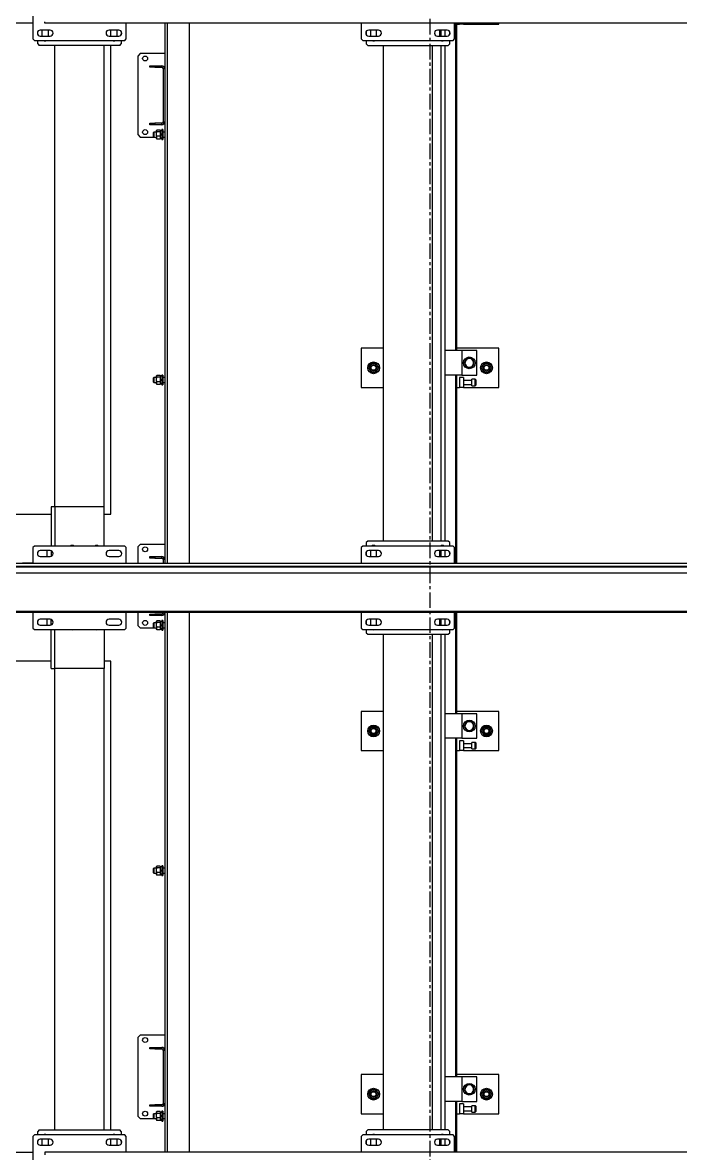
# Model space of a CAD drawing. Header units: millimetres. Extents: x 6622 to 532820, y 3370 to 359312.
# Drawn here: x 458470 to 459810, y 273737 to 276041 of the extents above; entities that cross this region are included whole.
import ezdxf

# ---------------------------------------------------------------- set-up
doc = ezdxf.new("R2010")
doc.units = ezdxf.units.MM
doc.linetypes.add('CENTER', pattern=[50.8, 31.75, -6.35, 6.35, -6.35])

# ---------------------------------------------------------------- blocks, each defined once
blk = doc.blocks.new('A$C6F3A12F4')
at = {"color": 2, "linetype": 'Continuous', "lineweight": 25}
for p, q in [((39685.7, 3475), (39685.7, 225)), ((39691.1, 225), (39691.1, 3475)), ((39693.7, 3475), (39693.7, 225)), ((39705.7, 3475), (39705.7, 225)), ((39783.1, 225), (39783.1, 3475)), ((39785.7, 3475), (39785.7, 225)), ((38585.2, 2635), (38585.2, 1065)), ((40885.2, 2635), (40885.2, 1065)), ((38587.2, 1990), (38585.2, 1990)), ((38587.2, 1918), (38587.2, 1990)), ((39247.2, 1990), (39247.2, 1904)), ((39327.2, 1990), (39247.2, 1990)), ((39327.2, 1918), (39327.2, 1990)), ((39987.2, 1990), (39987.2, 1904)), ((40067.2, 1990), (39987.2, 1990)), ((40067.2, 1918), (40067.2, 1990)), ((40807.2, 1990), (40727.2, 1990)), ((40727.2, 1990), (40727.2, 1904)), ((40807.2, 1918), (40807.2, 1990)), ((39296.7, 1965), (39296.2, 1965)), ((39296.6, 1963.2), (39296.2, 1963.2)), ((39296.3, 1962.2), (39296.6, 1963.2)), ((40036.8, 1965), (40036.2, 1965)), ((40036.6, 1963.2), (40036.2, 1963.2)), ((40036.3, 1962.2), (40036.6, 1963.2)), ((40776.7, 1965), (40776.2, 1965)), ((40776.6, 1963.2), (40776.2, 1963.2)), ((40776.3, 1962.2), (40776.6, 1963.2)), ((39302.2, 1945), (39252.2, 1945)), ((39252.2, 1945), (39252.2, 1915)), ((39272.2, 1937.3), (39268, 1934.4)), ((39276.4, 1940.2), (39272.2, 1937.3)), ((39281, 1938), (39276.4, 1940.2)), ((39285.6, 1935.8), (39281, 1938)), ((39302.2, 1915), (39302.2, 1945)), ((39310.7, 1942), (39310.7, 1935)), ((39323.7, 1942), (39310.7, 1942)), ((39311.7, 1943), (39322.7, 1943)), ((39323.7, 1935), (39323.7, 1942)), ((40042.2, 1945), (39992.2, 1945)), ((39992.2, 1945), (39992.2, 1915)), ((40012.2, 1937.3), (40008, 1934.4)), ((40016.4, 1940.2), (40012.2, 1937.3)), ((40021, 1938), (40016.4, 1940.2)), ((40025.7, 1935.8), (40021, 1938)), ((40042.2, 1915), (40042.2, 1945)), ((40050.7, 1942), (40050.7, 1935)), ((40063.7, 1942), (40050.7, 1942)), ((40051.7, 1943), (40062.7, 1943)), ((40063.7, 1935), (40063.7, 1942)), ((40782.2, 1945), (40732.2, 1945)), ((40732.2, 1945), (40732.2, 1915)), ((40752.2, 1937.3), (40748, 1934.4)), ((40756.4, 1940.2), (40752.2, 1937.3)), ((40761, 1938), (40756.4, 1940.2)), ((40765.6, 1935.8), (40761, 1938)), ((40782.2, 1915), (40782.2, 1945)), ((40790.7, 1942), (40790.7, 1935)), ((40803.7, 1942), (40790.7, 1942)), ((40791.7, 1943), (40802.7, 1943)), ((40803.7, 1935), (40803.7, 1942)), ((38585.2, 1918), (38587.2, 1918)), ((38587.2, 1918), (38587.2, 1910)), ((39252.2, 1915), (39252.2, 1880.2)), ((39252.2, 1915), (39302.2, 1915)), ((39268.7, 1924.2), (39273.4, 1922)), ((39273.4, 1922), (39278, 1919.8)), ((39278, 1919.8), (39282.2, 1922.7)), ((39282.2, 1922.7), (39286.4, 1925.6)), ((39286.8, 1930), (39286.1, 1930)), ((39286.6, 1928.2), (39286.2, 1928.2)), ((39286.4, 1927.4), (39286.6, 1928.2)), ((39302.2, 1915), (39302.2, 1880.2)), ((39307.2, 1918), (39307.2, 1910)), ((39307.2, 1918), (39327.2, 1918)), ((39323.7, 1935), (39310.7, 1935)), ((39313.2, 1935), (39313.2, 1918)), ((39321.2, 1918), (39321.2, 1935)), ((39327.2, 1918), (39327.2, 1910)), ((39992.2, 1915), (39992.2, 1880.2)), ((39992.2, 1915), (40042.2, 1915)), ((40008.8, 1924.2), (40013.4, 1922)), ((40013.4, 1922), (40018, 1919.8)), ((40018, 1919.8), (40022.2, 1922.7)), ((40022.2, 1922.7), (40026.4, 1925.6)), ((40026.7, 1930), (40026.1, 1930)), ((40026.6, 1928.2), (40026.2, 1928.2)), ((40026.4, 1927.4), (40026.6, 1928.2)), ((40042.2, 1915), (40042.2, 1880.2)), ((40047.2, 1918), (40067.2, 1918)), ((40047.2, 1918), (40047.2, 1910)), ((40063.7, 1935), (40050.7, 1935)), ((40053.2, 1935), (40053.2, 1918)), ((40061.2, 1918), (40061.2, 1935)), ((40067.2, 1918), (40067.2, 1910)), ((40732.2, 1915), (40782.2, 1915)), ((40732.2, 1915), (40732.2, 1880.2)), ((40748.7, 1924.2), (40753.4, 1922)), ((40753.4, 1922), (40758, 1919.8)), ((40758, 1919.8), (40762.2, 1922.7)), ((40762.2, 1922.7), (40766.4, 1925.6)), ((40766.8, 1930), (40766.1, 1930)), ((40766.6, 1928.2), (40766.2, 1928.2)), ((40766.4, 1927.4), (40766.6, 1928.2)), ((40782.2, 1915), (40782.2, 1880.2)), ((40787.2, 1918), (40787.2, 1910)), ((40787.2, 1918), (40807.2, 1918)), ((40803.7, 1935), (40790.7, 1935)), ((40793.2, 1935), (40793.2, 1918)), ((40801.2, 1918), (40801.2, 1935)), ((40807.2, 1918), (40807.2, 1910)), ((38585.2, 1910), (38587.2, 1910)), ((38585.2, 1904), (39252.2, 1904)), ((39252.2, 1902.7), (38585.2, 1902.7)), ((38617.2, 1900), (38585.2, 1900)), ((38587.2, 1904), (38587.2, 1910)), ((38608.5, 1890), (38601.9, 1890)), ((38620.2, 1897), (38617.2, 1900)), ((38620.2, 1713), (38620.2, 1897)), ((38627.2, 1890), (38620.2, 1890)), ((38630.2, 1887), (38627.2, 1890)), ((39302.2, 1904), (39685.7, 1904)), ((39685.7, 1902.7), (39302.2, 1902.7)), ((39307.2, 1910), (39327.2, 1910)), ((39327.2, 1904), (39327.2, 1910)), ((39643.2, 1890), (39640.2, 1887)), ((39650.7, 1890), (39643.2, 1890)), ((39653.7, 1900), (39650.7, 1897)), ((39650.7, 1897), (39650.7, 1713)), ((39685.7, 1900), (39653.7, 1900)), ((39669, 1890), (39662.4, 1890)), ((39785.7, 1904), (39992.2, 1904)), ((39992.2, 1902.7), (39785.7, 1902.7)), ((39817.7, 1900), (39785.7, 1900)), ((39809, 1890), (39802.4, 1890)), ((39820.7, 1897), (39817.7, 1900)), ((39820.7, 1713), (39820.7, 1897)), ((39827.2, 1890), (39820.7, 1890)), ((39830.2, 1887), (39827.2, 1890)), ((40042.2, 1904), (40732.2, 1904)), ((40732.2, 1902.7), (40042.2, 1902.7)), ((40047.2, 1910), (40067.2, 1910)), ((40067.2, 1904), (40067.2, 1910)), ((40782.2, 1904), (40885.2, 1904)), ((40885.2, 1902.7), (40782.2, 1902.7)), ((40787.2, 1910), (40807.2, 1910)), ((40807.2, 1904), (40807.2, 1910)), ((40843.2, 1890), (40840.2, 1887)), ((40850.2, 1890), (40843.2, 1890)), ((40853.2, 1900), (40850.2, 1897)), ((40850.2, 1897), (40850.2, 1713)), ((40885.2, 1900), (40853.2, 1900)), ((40868.5, 1890), (40861.9, 1890)), ((38599.2, 1885), (38599.2, 1865)), ((38611.2, 1881), (38599.2, 1881)), ((38599.2, 1880.2), (38611.2, 1880.2)), ((38611.2, 1872.8), (38599.2, 1872.8)), ((38599.2, 1869), (38611.2, 1869)), ((38611.2, 1865), (38611.2, 1885)), ((38620.8, 1872.8), (38620.2, 1872.8)), ((38630.2, 1723), (38630.2, 1887)), ((38630.2, 1880.2), (39640.2, 1880.2)), ((39640.2, 1872.8), (38630.2, 1872.8)), ((39640.2, 1887), (39640.2, 1723)), ((39650.7, 1872.8), (39649.6, 1872.8)), ((39659.7, 1885), (39659.7, 1865)), ((39671.7, 1881), (39659.7, 1881)), ((39659.7, 1880.2), (39671.7, 1880.2)), ((39671.7, 1872.8), (39659.7, 1872.8)), ((39659.7, 1869), (39671.7, 1869)), ((39671.7, 1865), (39671.7, 1885)), ((39799.7, 1885), (39799.7, 1865)), ((39811.7, 1881), (39799.7, 1881)), ((39799.7, 1880.2), (39811.7, 1880.2)), ((39811.7, 1872.8), (39799.7, 1872.8)), ((39799.7, 1869), (39811.7, 1869)), ((39811.7, 1865), (39811.7, 1885)), ((39820.8, 1872.8), (39820.7, 1872.8)), ((39830.2, 1723), (39830.2, 1887)), ((39830.2, 1880.2), (40840.2, 1880.2)), ((40840.2, 1872.8), (39830.2, 1872.8)), ((40840.2, 1887), (40840.2, 1723)), ((40850.2, 1872.8), (40849.6, 1872.8)), ((40859.2, 1885), (40859.2, 1865)), ((40871.2, 1881), (40859.2, 1881)), ((40859.2, 1880.2), (40871.2, 1880.2)), ((40871.2, 1872.8), (40859.2, 1872.8)), ((40859.2, 1869), (40871.2, 1869)), ((40871.2, 1865), (40871.2, 1885)), ((39640.2, 1855), (38630.2, 1855)), ((40840.2, 1855), (39830.2, 1855)), ((39640.2, 1755), (38630.2, 1755)), ((39247.2, 1755), (39247.2, 1710)), ((39327.2, 1710), (39327.2, 1755)), ((40840.2, 1755), (39830.2, 1755)), ((39987.2, 1755), (39987.2, 1710)), ((40067.2, 1710), (40067.2, 1755)), ((40727.2, 1755), (40727.2, 1710)), ((40807.2, 1710), (40807.2, 1755)), ((38599.2, 1745), (38599.2, 1725)), ((38611.2, 1741), (38599.2, 1741)), ((38599.2, 1729), (38611.2, 1729)), ((38611.2, 1725), (38611.2, 1745)), ((39296.7, 1735), (39296.2, 1735)), ((39296.6, 1733.2), (39296.2, 1733.2)), ((39296.3, 1732.2), (39296.6, 1733.2)), ((39659.7, 1745), (39659.7, 1725)), ((39671.7, 1741), (39659.7, 1741)), ((39659.7, 1729), (39671.7, 1729)), ((39671.7, 1725), (39671.7, 1745)), ((39799.7, 1745), (39799.7, 1725)), ((39811.7, 1741), (39799.7, 1741)), ((39799.7, 1729), (39811.7, 1729)), ((39811.7, 1725), (39811.7, 1745)), ((40036.8, 1735), (40036.2, 1735)), ((40036.6, 1733.2), (40036.2, 1733.2)), ((40036.3, 1732.2), (40036.6, 1733.2)), ((40776.7, 1735), (40776.2, 1735)), ((40776.6, 1733.2), (40776.2, 1733.2)), ((40776.3, 1732.2), (40776.6, 1733.2)), ((40859.2, 1745), (40859.2, 1725)), ((40871.2, 1741), (40859.2, 1741)), ((40859.2, 1729), (40871.2, 1729)), ((40871.2, 1725), (40871.2, 1745)), ((38585.2, 1710), (38617.2, 1710)), ((38601.9, 1720), (38608.5, 1720)), ((38617.2, 1710), (38620.2, 1713)), ((38620.2, 1720), (38627.2, 1720)), ((38627.2, 1720), (38630.2, 1723)), ((39247.2, 1710), (39327.2, 1710)), ((39640.2, 1723), (39643.2, 1720)), ((39643.2, 1720), (39650.7, 1720)), ((39650.7, 1713), (39653.7, 1710)), ((39653.7, 1710), (39685.7, 1710)), ((39662.4, 1720), (39669, 1720)), ((39785.7, 1710), (39817.7, 1710)), ((39802.4, 1720), (39809, 1720)), ((39817.7, 1710), (39820.7, 1713)), ((39820.7, 1720), (39827.2, 1720)), ((39827.2, 1720), (39830.2, 1723)), ((39987.2, 1710), (40067.2, 1710)), ((40727.2, 1710), (40807.2, 1710)), ((40840.2, 1723), (40843.2, 1720)), ((40843.2, 1720), (40850.2, 1720)), ((40850.2, 1713), (40853.2, 1710)), ((40853.2, 1710), (40885.2, 1710)), ((40861.9, 1720), (40868.5, 1720)), ((38585.2, 1359.5), (39685.7, 1359.5)), ((39785.7, 1359.5), (40885.2, 1359.5)), ((38585.2, 1314.5), (39685.7, 1314.5)), ((39785.7, 1314.5), (40885.2, 1314.5)), ((38585.2, 1309.5), (38678, 1309.5)), ((38647, 1309.5), (38647, 1259.5)), ((38675, 1303.5), (38672, 1303.5)), ((38672, 1289.5), (38672, 1303.5)), ((38675, 1289.5), (38675, 1303.5)), ((38678, 1309.5), (38678, 1306.5)), ((38678, 1309.5), (38786, 1309.5)), ((38678, 1306.5), (38786, 1306.5)), ((38786, 1309.5), (39678, 1309.5)), ((38786, 1306.5), (38786, 1309.5)), ((38792, 1303.5), (38789, 1303.5)), ((38789, 1303.5), (38789, 1289.5)), ((38792, 1303.5), (38792, 1289.5)), ((38802, 1305.5), (38802, 1303.5)), ((38802, 1305.5), (38822, 1305.5)), ((38802, 1303.5), (38822, 1303.5)), ((38802.8, 1300), (38802.8, 1293.4)), ((38804.4, 1300.9), (38803.3, 1300.3)), ((38803.3, 1293.1), (38804.4, 1292.5)), ((38803.9, 1303.5), (38803.9, 1300.9)), ((38812, 1300.9), (38803.9, 1300.9)), ((38814.9, 1292.5), (38804.4, 1292.5)), ((38806.4, 1300), (38806.4, 1293.4)), ((38807, 1309.5), (38807, 1305.5)), ((38807, 1292.5), (38807, 1287)), ((38812, 1300.9), (38813.5, 1300.9)), ((38820, 1300.9), (38813.5, 1300.9)), ((38814.9, 1292.5), (38819.6, 1292.5)), ((38815.5, 1300), (38815.5, 1293.4)), ((38817, 1305.5), (38817, 1309.5)), ((38817, 1287), (38817, 1292.5)), ((38820.7, 1300.3), (38819.6, 1300.9)), ((38819.6, 1292.5), (38820.7, 1293.1)), ((38820, 1300.9), (38820, 1303.5)), ((38821.2, 1300), (38821.2, 1293.4)), ((38822, 1303.5), (38822, 1305.5)), ((39302, 1305.5), (39302, 1303.5)), ((39302, 1305.5), (39322, 1305.5)), ((39302, 1303.5), (39322, 1303.5)), ((39302.8, 1300), (39302.8, 1293.4)), ((39304.4, 1300.9), (39303.3, 1300.3)), ((39303.3, 1293.1), (39304.4, 1292.5)), ((39303.9, 1303.5), (39303.9, 1300.9)), ((39312, 1300.9), (39303.9, 1300.9)), ((39314.9, 1292.5), (39304.4, 1292.5)), ((39306.4, 1300), (39306.4, 1293.4)), ((39307, 1309.5), (39307, 1305.5)), ((39307, 1292.5), (39307, 1287)), ((39312, 1300.9), (39313.5, 1300.9)), ((39320, 1300.9), (39313.5, 1300.9)), ((39314.9, 1292.5), (39319.6, 1292.5)), ((39315.5, 1300), (39315.5, 1293.4)), ((39317, 1305.5), (39317, 1309.5)), ((39317, 1287), (39317, 1292.5)), ((39320.7, 1300.3), (39319.6, 1300.9)), ((39319.6, 1292.5), (39320.7, 1293.1)), ((39320, 1300.9), (39320, 1303.5)), ((39321.2, 1300), (39321.2, 1293.4)), ((39322, 1303.5), (39322, 1305.5)), ((39647, 1309.5), (39647, 1259.5)), ((39675, 1303.5), (39672, 1303.5)), ((39672, 1289.5), (39672, 1303.5)), ((39675, 1289.5), (39675, 1303.5)), ((39678, 1309.5), (39678, 1306.5)), ((39678, 1309.5), (39685.7, 1309.5)), ((39678, 1306.5), (39685.7, 1306.5)), ((39785.7, 1309.5), (39786, 1309.5)), ((39785.7, 1306.5), (39786, 1306.5)), ((39786, 1309.5), (40678, 1309.5)), ((39786, 1306.5), (39786, 1309.5)), ((39792, 1303.5), (39789, 1303.5)), ((39789, 1303.5), (39789, 1289.5)), ((39792, 1303.5), (39792, 1289.5)), ((39802, 1305.5), (39802, 1303.5)), ((39802, 1305.5), (39822, 1305.5)), ((39802, 1303.5), (39822, 1303.5)), ((39802.8, 1300), (39802.8, 1293.4)), ((39804.4, 1300.9), (39803.3, 1300.3)), ((39803.3, 1293.1), (39804.4, 1292.5)), ((39803.9, 1303.5), (39803.9, 1300.9)), ((39812, 1300.9), (39803.9, 1300.9)), ((39814.9, 1292.5), (39804.4, 1292.5)), ((39806.4, 1300), (39806.4, 1293.4)), ((39807, 1309.5), (39807, 1305.5)), ((39807, 1292.5), (39807, 1287)), ((39812, 1300.9), (39813.5, 1300.9)), ((39820, 1300.9), (39813.5, 1300.9)), ((39814.9, 1292.5), (39819.6, 1292.5)), ((39815.5, 1300), (39815.5, 1293.4)), ((39817, 1305.5), (39817, 1309.5)), ((39817, 1287), (39817, 1292.5)), ((39820.7, 1300.3), (39819.6, 1300.9)), ((39819.6, 1292.5), (39820.7, 1293.1)), ((39820, 1300.9), (39820, 1303.5)), ((39821.2, 1300), (39821.2, 1293.4)), ((39822, 1303.5), (39822, 1305.5)), ((40302, 1305.5), (40302, 1303.5)), ((40302, 1305.5), (40322, 1305.5)), ((40302, 1303.5), (40322, 1303.5)), ((40302.8, 1300), (40302.8, 1293.4)), ((40304.4, 1300.9), (40303.3, 1300.3)), ((40303.3, 1293.1), (40304.4, 1292.5)), ((40303.9, 1303.5), (40303.9, 1300.9)), ((40312, 1300.9), (40303.9, 1300.9)), ((40314.9, 1292.5), (40304.4, 1292.5)), ((40306.4, 1300), (40306.4, 1293.4)), ((40307, 1309.5), (40307, 1305.5)), ((40307, 1292.5), (40307, 1287)), ((40312, 1300.9), (40313.5, 1300.9)), ((40320, 1300.9), (40313.5, 1300.9)), ((40314.9, 1292.5), (40319.6, 1292.5)), ((40315.5, 1300), (40315.5, 1293.4)), ((40317, 1305.5), (40317, 1309.5)), ((40317, 1287), (40317, 1292.5)), ((40320.7, 1300.3), (40319.6, 1300.9)), ((40319.6, 1292.5), (40320.7, 1293.1)), ((40320, 1300.9), (40320, 1303.5)), ((40321.2, 1300), (40321.2, 1293.4)), ((40322, 1303.5), (40322, 1305.5)), ((40647, 1309.5), (40647, 1259.5)), ((40675, 1303.5), (40672, 1303.5)), ((40672, 1289.5), (40672, 1303.5)), ((40675, 1289.5), (40675, 1303.5)), ((40678, 1309.5), (40678, 1306.5)), ((40678, 1309.5), (40786, 1309.5)), ((40678, 1306.5), (40786, 1306.5)), ((40786, 1309.5), (40885.2, 1309.5)), ((40786, 1306.5), (40786, 1309.5)), ((40792, 1303.5), (40789, 1303.5)), ((40789, 1303.5), (40789, 1289.5)), ((40792, 1303.5), (40792, 1289.5)), ((40802, 1305.5), (40802, 1303.5)), ((40802, 1305.5), (40822, 1305.5)), ((40802, 1303.5), (40822, 1303.5)), ((40802.8, 1300), (40802.8, 1293.4)), ((40804.4, 1300.9), (40803.3, 1300.3)), ((40803.3, 1293.1), (40804.4, 1292.5)), ((40803.9, 1303.5), (40803.9, 1300.9)), ((40812, 1300.9), (40803.9, 1300.9)), ((40814.9, 1292.5), (40804.4, 1292.5)), ((40806.4, 1300), (40806.4, 1293.4)), ((40807, 1309.5), (40807, 1305.5)), ((40807, 1292.5), (40807, 1287)), ((40812, 1300.9), (40813.5, 1300.9)), ((40820, 1300.9), (40813.5, 1300.9)), ((40814.9, 1292.5), (40819.6, 1292.5)), ((40815.5, 1300), (40815.5, 1293.4)), ((40817, 1305.5), (40817, 1309.5)), ((40817, 1287), (40817, 1292.5)), ((40820.7, 1300.3), (40819.6, 1300.9)), ((40819.6, 1292.5), (40820.7, 1293.1)), ((40820, 1300.9), (40820, 1303.5)), ((40821.2, 1300), (40821.2, 1293.4)), ((40822, 1303.5), (40822, 1305.5)), ((38672, 1289.5), (38675, 1289.5)), ((38672, 1279.5), (38672, 1289.5)), ((38675, 1279.5), (38672, 1279.5)), ((38675, 1289.5), (38675, 1279.5)), ((38789, 1289.5), (38792, 1289.5)), ((38789, 1279.5), (38789, 1289.5)), ((38792, 1279.5), (38789, 1279.5)), ((38792, 1289.5), (38792, 1279.5)), ((38807, 1287), (38807.5, 1286.5)), ((38807, 1287), (38817, 1287)), ((38816.5, 1286.5), (38807.5, 1286.5)), ((38816.5, 1286.5), (38817, 1287)), ((38817, 1259.5), (38817, 1287)), ((39307, 1287), (39307.5, 1286.5)), ((39307, 1287), (39317, 1287)), ((39316.5, 1286.5), (39307.5, 1286.5)), ((39316.5, 1286.5), (39317, 1287)), ((39672, 1289.5), (39675, 1289.5)), ((39672, 1279.5), (39672, 1289.5)), ((39675, 1279.5), (39672, 1279.5)), ((39675, 1289.5), (39675, 1279.5)), ((39789, 1289.5), (39792, 1289.5)), ((39789, 1279.5), (39789, 1289.5)), ((39792, 1279.5), (39789, 1279.5)), ((39792, 1289.5), (39792, 1279.5)), ((39807, 1287), (39807.5, 1286.5)), ((39807, 1287), (39817, 1287)), ((39816.5, 1286.5), (39807.5, 1286.5)), ((39816.5, 1286.5), (39817, 1287)), ((39817, 1259.5), (39817, 1287)), ((40307, 1287), (40307.5, 1286.5)), ((40307, 1287), (40317, 1287)), ((40316.5, 1286.5), (40307.5, 1286.5)), ((40316.5, 1286.5), (40317, 1287)), ((40672, 1289.5), (40675, 1289.5)), ((40672, 1279.5), (40672, 1289.5)), ((40675, 1279.5), (40672, 1279.5)), ((40675, 1289.5), (40675, 1279.5)), ((40789, 1289.5), (40792, 1289.5)), ((40789, 1279.5), (40789, 1289.5)), ((40792, 1279.5), (40789, 1279.5)), ((40792, 1289.5), (40792, 1279.5)), ((40807, 1287), (40807.5, 1286.5)), ((40807, 1287), (40817, 1287)), ((40816.5, 1286.5), (40807.5, 1286.5)), ((40816.5, 1286.5), (40817, 1287)), ((40817, 1259.5), (40817, 1287)), ((38647, 1259.5), (38652, 1254.5)), ((38652, 1254.5), (38812, 1254.5)), ((38812, 1254.5), (38817, 1259.5)), ((39647, 1259.5), (39652, 1254.5)), ((39652, 1254.5), (39685.7, 1254.5)), ((39785.7, 1254.5), (39812, 1254.5)), ((39812, 1254.5), (39817, 1259.5)), ((40647, 1259.5), (40652, 1254.5)), ((40652, 1254.5), (40812, 1254.5)), ((40812, 1254.5), (40817, 1259.5)), ((38617.2, 1231), (38585.2, 1231)), ((38620.2, 1228), (38617.2, 1231)), ((38620.2, 1044), (38620.2, 1228)), ((39653.7, 1231), (39650.7, 1228)), ((39650.7, 1228), (39650.7, 1044)), ((39685.7, 1231), (39653.7, 1231)), ((39817.7, 1231), (39785.7, 1231)), ((39820.7, 1228), (39817.7, 1231)), ((39820.7, 1044), (39820.7, 1228)), ((40853.2, 1231), (40850.2, 1228)), ((40850.2, 1228), (40850.2, 1044)), ((40885.2, 1231), (40853.2, 1231)), ((38599.2, 1216), (38599.2, 1196)), ((38599.2, 1211.9), (38611.2, 1211.9)), ((38611.2, 1200), (38599.2, 1200)), ((38611.2, 1199.9), (38599.2, 1199.9)), ((38601.8, 1220.9), (38608.7, 1220.9)), ((38611.2, 1196), (38611.2, 1216)), ((38620.2, 1220.9), (38627.2, 1220.9)), ((38630.2, 1217.9), (38627.2, 1220.9)), ((38630.2, 1217.9), (38630.2, 1053.9)), ((39585.2, 1200), (38630.2, 1200)), ((39585.2, 1185.9), (39585.2, 1200)), ((39659.7, 1216), (39659.7, 1196)), ((39671.7, 1196), (39671.7, 1216)), ((39799.7, 1216), (39799.7, 1196)), ((39811.7, 1196), (39811.7, 1216)), ((39885.2, 1200), (39885.2, 1185.9)), ((40840.2, 1200), (39885.2, 1200)), ((40843.2, 1220.9), (40840.2, 1217.9)), ((40840.2, 1053.9), (40840.2, 1217.9)), ((40843.2, 1220.9), (40850.2, 1220.9)), ((40859.2, 1216), (40859.2, 1196)), ((40859.2, 1211.9), (40871.2, 1211.9)), ((40871.2, 1200), (40859.2, 1200)), ((40871.2, 1199.9), (40859.2, 1199.9)), ((40861.7, 1220.9), (40868.6, 1220.9)), ((40871.2, 1196), (40871.2, 1216)), ((39570.2, 1185.9), (38630.2, 1185.9)), ((39570.2, 1185.9), (39570.2, 1085.9)), ((39650.7, 1185.9), (39570.2, 1185.9)), ((39820.7, 1185.9), (39900.2, 1185.9)), ((39900.2, 1185.9), (39900.2, 1085.9)), ((40840.2, 1185.9), (39900.2, 1185.9)), ((39570.2, 1085.9), (38630.2, 1085.9)), ((39570.2, 1085.9), (39650.7, 1085.9)), ((39570.2, 1085.9), (39570.2, 1077.9)), ((39900.2, 1085.9), (39820.7, 1085.9)), ((39900.2, 1077.9), (39900.2, 1085.9)), ((40840.2, 1085.9), (39900.2, 1085.9)), ((38585.2, 1065), (38582.6, 1065)), ((38599.2, 1076), (38599.2, 1056)), ((38599.2, 1071.9), (38611.2, 1071.9)), ((38611.2, 1059.9), (38599.2, 1059.9)), ((38611.2, 1056), (38611.2, 1076)), ((39570.2, 1077.9), (39650.7, 1077.9)), ((39585.2, 0), (39585.2, 1077.9)), ((39649.7, 1069.9), (39649.7, 1077.9)), ((39650.7, 1069.9), (39649.7, 1069.9)), ((39659.7, 1076), (39659.7, 1056)), ((39671.7, 1069.9), (39659.7, 1069.9)), ((39660, 1077.9), (39671.4, 1077.9)), ((39671.7, 1056), (39671.7, 1076)), ((39799.7, 1076), (39799.7, 1056)), ((39811.7, 1069.9), (39799.7, 1069.9)), ((39811.4, 1077.9), (39800, 1077.9)), ((39811.7, 1056), (39811.7, 1076)), ((39900.2, 1077.9), (39820.7, 1077.9)), ((39885.2, 1077.9), (39885.2, 0)), ((40859.2, 1076), (40859.2, 1056)), ((40859.2, 1071.9), (40871.2, 1071.9)), ((40871.2, 1059.9), (40859.2, 1059.9)), ((40871.2, 1056), (40871.2, 1076)), ((40885.2, 1065), (40890.6, 1065)), ((38453.2, 1041), (38617.2, 1041)), ((38585.2, 1041), (38585.2, 0)), ((38608.4, 1050.9), (38602, 1050.9)), ((38617.2, 1041), (38620.2, 1044)), ((38627.2, 1050.9), (38620.2, 1050.9)), ((38627.2, 1050.9), (38630.2, 1053.9)), ((39650.7, 1044), (39653.7, 1041)), ((39653.7, 1041), (39685.7, 1041)), ((39685.2, 1041), (39685.2, 1020)), ((39785.7, 1041), (39817.7, 1041)), ((39817.7, 1041), (39820.7, 1044)), ((40840.2, 1053.9), (40843.2, 1050.9)), ((40850.2, 1050.9), (40843.2, 1050.9)), ((40850.2, 1044), (40853.2, 1041)), ((40853.2, 1041), (41017.2, 1041)), ((40868.4, 1050.9), (40862, 1050.9)), ((40885.2, 0), (40885.2, 1041))]:
    blk.add_line(p, q, dxfattribs=at)
at = {"color": 2, "linetype": 'Continuous', "lineweight": 25, "flags": 128}
for points in [[(39296.7, 1965), (39296.6, 1966.9), (39296.3, 1967.9)], [(40036.8, 1965), (40036.6, 1966.9), (40036.3, 1967.9)], [(40776.7, 1965), (40776.6, 1966.9), (40776.3, 1967.9)], [(39296.7, 1735), (39296.6, 1736.9), (39296.3, 1737.9)], [(40036.8, 1735), (40036.6, 1736.9), (40036.3, 1737.9)], [(40776.7, 1735), (40776.6, 1736.9), (40776.3, 1737.9)], [(38812, 1300.9), (38811.5, 1301.8), (38811, 1302.6), (38810.5, 1303.5)], [(38812, 1303.5), (38812.5, 1302.6), (38813, 1301.8), (38813.5, 1300.9)], [(39312, 1300.9), (39311.5, 1301.8), (39311, 1302.6), (39310.5, 1303.5)], [(39312, 1303.5), (39312.5, 1302.6), (39313, 1301.8), (39313.5, 1300.9)], [(39812, 1300.9), (39811.5, 1301.8), (39811, 1302.6), (39810.5, 1303.5)], [(39812, 1303.5), (39812.5, 1302.6), (39813, 1301.8), (39813.5, 1300.9)], [(40312, 1300.9), (40311.5, 1301.8), (40311, 1302.6), (40310.5, 1303.5)], [(40312, 1303.5), (40312.5, 1302.6), (40313, 1301.8), (40313.5, 1300.9)], [(40812, 1300.9), (40811.5, 1301.8), (40811, 1302.6), (40810.5, 1303.5)], [(40812, 1303.5), (40812.5, 1302.6), (40813, 1301.8), (40813.5, 1300.9)]]:
    blk.add_lwpolyline(points, dxfattribs=at)
at = {"color": 2, "linetype": 'Continuous', "lineweight": 25}
for centre, radius in [((39287.2, 1965), 12), ((39287.2, 1965), 8.62), ((39287.2, 1965), 6), ((39287.2, 1965), 5), ((40027.2, 1965), 12), ((40027.2, 1965), 8.63), ((40027.2, 1965), 6), ((40027.2, 1965), 5), ((40767.2, 1965), 12), ((40767.2, 1965), 8.62), ((40767.2, 1965), 6), ((40767.2, 1965), 5), ((39277.2, 1930), 12), ((40017.2, 1930), 12), ((40757.2, 1930), 12), ((39287.2, 1735), 12), ((39287.2, 1735), 8.62), ((39287.2, 1735), 6), ((39287.2, 1735), 5), ((40027.2, 1735), 12), ((40027.2, 1735), 8.62), ((40027.2, 1735), 6), ((40027.2, 1735), 5), ((40767.2, 1735), 12), ((40767.2, 1735), 8.62), ((40767.2, 1735), 6), ((40767.2, 1735), 5), ((38657, 1269.5), 5), ((38807, 1269.5), 5), ((39657, 1269.5), 5), ((39807, 1269.5), 5), ((40657, 1269.5), 5), ((40807, 1269.5), 5)]:
    blk.add_circle(centre, radius, dxfattribs=at)
for centre, radius, start, end in [((39287.2, 1965), 9.55, 221.2996, 256.7088), ((39287.2, 1965), 9.55, 349.1982, 0), ((40027.2, 1965), 9.55, 221.2996, 256.7088), ((40027.2, 1965), 9.55, 349.1982, 0), ((40767.2, 1965), 9.55, 221.2996, 256.7088), ((40767.2, 1965), 9.55, 349.1982, 0), ((39277.2, 1930), 8.86, 124.3653, 184.3653), ((39277.2, 1930), 9.55, 104.5207, 143.3519), ((39277.2, 1930), 8.87, 64.3653, 124.3653), ((39277.2, 1930), 9.55, 42.9611, 84.8708), ((39277.2, 1930), 8.87, 4.3653, 64.3653), ((39311.7, 1942), 1, 90, 180), ((39322.7, 1942), 1, 0, 90), ((40017.2, 1930), 8.87, 124.3653, 184.3653), ((40017.2, 1930), 9.55, 104.5207, 143.3519), ((40017.2, 1930), 8.87, 64.3653, 124.3653), ((40017.2, 1930), 9.55, 42.9611, 84.8708), ((40017.2, 1930), 8.87, 4.3653, 64.3653), ((40051.7, 1942), 1, 90, 180), ((40062.7, 1942), 1, 0, 90), ((40757.2, 1930), 8.87, 124.3653, 184.3653), ((40757.2, 1930), 9.55, 104.5207, 143.3519), ((40757.2, 1930), 8.87, 64.3653, 124.3653), ((40757.2, 1930), 9.55, 42.9611, 84.8708), ((40757.2, 1930), 8.87, 4.3653, 64.3653), ((40791.7, 1942), 1, 90, 180), ((40802.7, 1942), 1, 0, 90), ((39277.2, 1930), 9.55, 165.3637, 203.9741), ((39277.2, 1930), 8.86, 184.3653, 244.3653), ((39277.2, 1930), 9.55, 224.4516, 265.4367), ((39277.2, 1930), 8.86, 244.3653, 304.3653), ((39277.2, 1930), 9.55, 283.449, 324.061), ((39277.2, 1930), 8.87, 304.3653, 4.3653), ((39277.2, 1930), 9.55, 0, 24.9691), ((39277.2, 1930), 9.55, 349.1982, 0), ((40017.2, 1930), 9.55, 165.3637, 203.9741), ((40017.2, 1930), 8.86, 184.3653, 244.3653), ((40017.2, 1930), 9.55, 224.4516, 265.4367), ((40017.2, 1930), 8.86, 244.3653, 304.3653), ((40017.2, 1930), 9.55, 283.449, 324.061), ((40017.2, 1930), 8.87, 304.3653, 4.3653), ((40017.2, 1930), 9.55, 0, 24.9691), ((40017.2, 1930), 9.55, 349.1982, 0), ((40757.2, 1930), 9.55, 165.3637, 203.9741), ((40757.2, 1930), 8.86, 184.3653, 244.3653), ((40757.2, 1930), 9.55, 224.4516, 265.4367), ((40757.2, 1930), 8.86, 244.3653, 304.3653), ((40757.2, 1930), 9.55, 283.449, 324.061), ((40757.2, 1930), 8.87, 304.3653, 4.3653), ((40757.2, 1930), 9.55, 0, 24.9691), ((40757.2, 1930), 9.55, 349.1982, 0), ((38605.2, 1885), 6, 0, 180), ((39665.7, 1885), 6, 0, 180), ((39805.7, 1885), 6, 0, 180), ((40865.2, 1885), 6, 0, 180), ((38615.2, 1875), 6, 326.4427, 33.5573), ((39655.2, 1875), 6, 138.5904, 221.4096), ((39815.2, 1875), 6, 336.4435, 23.5565), ((40855.2, 1875), 6, 146.4427, 213.5573), ((38605.2, 1865), 6, 180, 0), ((39665.7, 1865), 6, 180, 0), ((39805.7, 1865), 6, 180, 0), ((40865.2, 1865), 6, 180, 0), ((38605.2, 1745), 6, 0, 180), ((38615.2, 1735), 6, 326.4427, 33.5573), ((39287.2, 1735), 9.55, 221.2996, 256.7088), ((39287.2, 1735), 9.55, 349.1982, 0), ((39655.2, 1735), 6, 138.5904, 221.4096), ((39665.7, 1745), 6, 0, 180), ((39805.7, 1745), 6, 0, 180), ((39815.2, 1735), 6, 336.4435, 23.5565), ((40027.2, 1735), 9.55, 221.2996, 256.7088), ((40027.2, 1735), 9.55, 349.1982, 0), ((40767.2, 1735), 9.55, 221.2996, 256.7088), ((40767.2, 1735), 9.55, 349.1982, 0), ((40855.2, 1735), 6, 146.4427, 213.5573), ((40865.2, 1745), 6, 0, 180), ((38605.2, 1725), 6, 180, 0), ((39665.7, 1725), 6, 180, 0), ((39805.7, 1725), 6, 180, 0), ((40865.2, 1725), 6, 180, 0), ((38678, 1303.5), 6, 90, 180), ((38678, 1303.5), 3, 90, 180), ((38786, 1303.5), 6, 0, 90), ((38786, 1303.5), 3, 0, 90), ((39678, 1303.5), 6, 90, 180), ((39678, 1303.5), 3, 90, 180), ((39786, 1303.5), 6, 0, 90), ((39786, 1303.5), 3, 0, 90), ((40678, 1303.5), 6, 90, 180), ((40678, 1303.5), 3, 90, 180), ((40786, 1303.5), 6, 0, 90), ((40786, 1303.5), 3, 0, 90), ((38605.2, 1216), 6, 0, 180), ((39665.7, 1216), 6, 0, 180), ((39805.7, 1216), 6, 0, 180), ((40865.2, 1216), 6, 0, 180), ((38615.2, 1205.9), 6, 326.4427, 33.5573), ((40855.2, 1205.9), 6, 146.4427, 213.5573), ((38605.2, 1196), 6, 180, 0), ((39665.7, 1196), 6, 180, 0), ((39805.7, 1196), 6, 180, 0), ((40865.2, 1196), 6, 180, 0), ((39655.2, 1170.9), 6, 138.5904, 221.4096), ((39815.2, 1170.9), 6, 336.4435, 23.5565), ((39655.2, 1120.9), 6, 138.5904, 221.4096), ((39815.2, 1120.9), 6, 336.4435, 23.5565), ((38605.2, 1076), 6, 0, 180), ((38615.2, 1065.9), 6, 326.4427, 33.5573), ((39665.7, 1076), 6, 0, 180), ((39805.7, 1076), 6, 0, 180), ((40855.2, 1065.9), 6, 146.4427, 213.5573), ((40865.2, 1076), 6, 0, 180), ((38605.2, 1056), 6, 180, 0), ((39665.7, 1056), 6, 180, 0), ((39805.7, 1056), 6, 180, 0), ((40865.2, 1056), 6, 180, 0)]:
    blk.add_arc(centre, radius, start, end, dxfattribs=at)
for points, knots in [([(39287.2, 1975.4), (39286.4, 1974.9), (39284.8, 1974), (39282.5, 1972.7), (39280.3, 1971.4), (39278.9, 1970.6), (39278.2, 1970.2)], [0, 0, 0, 0, 0.264572, 0.534976, 0.7654, 1, 1, 1, 1]), ([(39278.2, 1970.2), (39278.2, 1969.8), (39278.2, 1968.5), (39278.2, 1966.2), (39278.2, 1963.2), (39278.2, 1961.1), (39278.2, 1959.8)], [0, 0, 0, 0, 0.131003, 0.38054, 0.636178, 1, 1, 1, 1]), ([(39278.2, 1959.8), (39279, 1959.4), (39280.6, 1958.4), (39282.9, 1957.1), (39285.1, 1955.8), (39286.5, 1955), (39287.2, 1954.6)], [0, 0, 0, 0, 0.264572, 0.534976, 0.7654, 1, 1, 1, 1]), ([(39296.2, 1970.2), (39295.4, 1970.6), (39293.8, 1971.6), (39291.5, 1972.9), (39289.3, 1974.2), (39287.9, 1975), (39287.2, 1975.4)], [0, 0, 0, 0, 0.2646547, 0.5351432, 0.7653269, 1, 1, 1, 1]), ([(39287.2, 1954.6), (39288, 1955.1), (39289.6, 1956), (39291.9, 1957.3), (39294.1, 1958.6), (39295.5, 1959.4), (39296.2, 1959.8)], [0, 0, 0, 0, 0.264347, 0.534834, 0.765328, 1, 1, 1, 1]), ([(39296.2, 1959.8), (39296.2, 1961.1), (39296.2, 1963.2), (39296.2, 1966.2), (39296.2, 1968.4), (39296.2, 1969.8), (39296.2, 1970.2)], [0, 0, 0, 0, 0.363821, 0.613049, 0.868997, 1, 1, 1, 1]), ([(40027.2, 1975.4), (40026.4, 1974.9), (40024.8, 1974), (40022.5, 1972.7), (40020.3, 1971.4), (40018.9, 1970.6), (40018.2, 1970.2)], [0, 0, 0, 0, 0.264655, 0.534831, 0.765327, 1, 1, 1, 1]), ([(40018.2, 1970.2), (40018.2, 1969.8), (40018.2, 1968.5), (40018.2, 1966.2), (40018.2, 1963.2), (40018.2, 1961.1), (40018.2, 1959.8)], [0, 0, 0, 0, 0.131003, 0.38054, 0.636178, 1, 1, 1, 1]), ([(40018.2, 1959.8), (40019, 1959.4), (40020.6, 1958.4), (40022.9, 1957.1), (40025.1, 1955.8), (40026.5, 1955), (40027.2, 1954.6)], [0, 0, 0, 0, 0.264655, 0.534831, 0.765327, 1, 1, 1, 1]), ([(40036.2, 1970.2), (40035.4, 1970.6), (40033.8, 1971.6), (40031.5, 1972.9), (40029.3, 1974.2), (40027.9, 1975), (40027.2, 1975.4)], [0, 0, 0, 0, 0.264347, 0.534834, 0.765328, 1, 1, 1, 1]), ([(40027.2, 1954.6), (40028, 1955.1), (40029.6, 1956), (40031.9, 1957.3), (40034.1, 1958.6), (40035.5, 1959.4), (40036.2, 1959.8)], [0, 0, 0, 0, 0.2646547, 0.5351428, 0.7653269, 1, 1, 1, 1]), ([(40036.2, 1959.8), (40036.2, 1961.1), (40036.2, 1963.2), (40036.2, 1966.2), (40036.2, 1968.4), (40036.2, 1969.8), (40036.2, 1970.2)], [0, 0, 0, 0, 0.363821, 0.613049, 0.868997, 1, 1, 1, 1]), ([(40767.2, 1975.4), (40766.4, 1974.9), (40764.8, 1974), (40762.5, 1972.7), (40760.3, 1971.4), (40758.9, 1970.6), (40758.2, 1970.2)], [0, 0, 0, 0, 0.264572, 0.534976, 0.7654, 1, 1, 1, 1]), ([(40758.2, 1970.2), (40758.2, 1969.8), (40758.2, 1968.5), (40758.2, 1966.2), (40758.2, 1963.2), (40758.2, 1961.1), (40758.2, 1959.8)], [0, 0, 0, 0, 0.131003, 0.38054, 0.636178, 1, 1, 1, 1]), ([(40758.2, 1959.8), (40759, 1959.4), (40760.6, 1958.4), (40762.9, 1957.1), (40765.1, 1955.8), (40766.5, 1955), (40767.2, 1954.6)], [0, 0, 0, 0, 0.264572, 0.534976, 0.7654, 1, 1, 1, 1]), ([(40776.2, 1970.2), (40775.4, 1970.6), (40773.8, 1971.6), (40771.5, 1972.9), (40769.3, 1974.2), (40767.9, 1975), (40767.2, 1975.4)], [0, 0, 0, 0, 0.2646547, 0.5351432, 0.7653269, 1, 1, 1, 1]), ([(40767.2, 1954.6), (40768, 1955.1), (40769.6, 1956), (40771.9, 1957.3), (40774.1, 1958.6), (40775.5, 1959.4), (40776.2, 1959.8)], [0, 0, 0, 0, 0.264655, 0.534831, 0.765327, 1, 1, 1, 1]), ([(40776.2, 1959.8), (40776.2, 1961.1), (40776.2, 1963.2), (40776.2, 1966.2), (40776.2, 1968.4), (40776.2, 1969.8), (40776.2, 1970.2)], [0, 0, 0, 0, 0.363821, 0.613049, 0.868997, 1, 1, 1, 1]), ([(39286, 1930.7), (39285.9, 1932), (39285.8, 1933.7), (39285.7, 1935.4), (39285.6, 1935.8)], [0, 0, 0, 0, 0.746911, 1, 1, 1, 1]), ([(40026, 1930.7), (40025.9, 1932), (40025.8, 1933.7), (40025.7, 1935.4), (40025.7, 1935.8)], [0, 0, 0, 0, 0.746966, 1, 1, 1, 1]), ([(40766, 1930.7), (40765.9, 1932), (40765.8, 1933.7), (40765.7, 1935.4), (40765.6, 1935.8)], [0, 0, 0, 0, 0.746911, 1, 1, 1, 1]), ([(39268, 1934.4), (39268, 1934), (39268.1, 1932.3), (39268.3, 1930.6), (39268.4, 1929.3)], [0, 0, 0, 0, 0.253032, 1, 1, 1, 1]), ([(39268.4, 1929.3), (39268.5, 1927.7), (39268.6, 1925.9), (39268.7, 1924.3), (39268.7, 1924.2)], [0, 0, 0, 0, 0.97299, 1, 1, 1, 1]), ([(39286.4, 1925.6), (39286.4, 1925.6), (39286.3, 1927.3), (39286.2, 1929), (39286, 1930.7)], [0, 0, 0, 0, 0.026961, 1, 1, 1, 1]), ([(40008, 1934.4), (40008, 1934), (40008.1, 1932.3), (40008.3, 1930.6), (40008.4, 1929.3)], [0, 0, 0, 0, 0.253073, 1, 1, 1, 1]), ([(40008.4, 1929.3), (40008.5, 1927.7), (40008.6, 1925.9), (40008.7, 1924.3), (40008.8, 1924.2)], [0, 0, 0, 0, 0.97299, 1, 1, 1, 1]), ([(40026.4, 1925.6), (40026.4, 1925.6), (40026.3, 1927.3), (40026.2, 1929), (40026, 1930.7)], [0, 0, 0, 0, 0.0270117, 1, 1, 1, 1]), ([(40748, 1934.4), (40748, 1934), (40748.1, 1932.3), (40748.3, 1930.6), (40748.4, 1929.3)], [0, 0, 0, 0, 0.253088, 1, 1, 1, 1]), ([(40748.4, 1929.3), (40748.5, 1927.7), (40748.6, 1925.9), (40748.7, 1924.3), (40748.7, 1924.2)], [0, 0, 0, 0, 0.97299, 1, 1, 1, 1]), ([(40766.4, 1925.6), (40766.4, 1925.6), (40766.3, 1927.3), (40766.2, 1929), (40766, 1930.7)], [0, 0, 0, 0, 0.02701, 1, 1, 1, 1]), ([(39287.2, 1745.4), (39286.4, 1744.9), (39284.8, 1744), (39282.5, 1742.7), (39280.3, 1741.4), (39278.9, 1740.6), (39278.2, 1740.2)], [0, 0, 0, 0, 0.264572, 0.534976, 0.7654, 1, 1, 1, 1]), ([(39278.2, 1740.2), (39278.2, 1739.8), (39278.2, 1738.5), (39278.2, 1736.2), (39278.2, 1733.2), (39278.2, 1731.1), (39278.2, 1729.8)], [0, 0, 0, 0, 0.1310035, 0.3805405, 0.636178, 1, 1, 1, 1]), ([(39278.2, 1729.8), (39279, 1729.4), (39280.6, 1728.4), (39282.9, 1727.1), (39285.1, 1725.8), (39286.5, 1725), (39287.2, 1724.6)], [0, 0, 0, 0, 0.264572, 0.534976, 0.7654, 1, 1, 1, 1]), ([(39296.2, 1740.2), (39295.4, 1740.6), (39293.8, 1741.6), (39291.5, 1742.9), (39289.3, 1744.2), (39287.9, 1745), (39287.2, 1745.4)], [0, 0, 0, 0, 0.2646547, 0.5351428, 0.7653269, 1, 1, 1, 1]), ([(39287.2, 1724.6), (39288, 1725.1), (39289.6, 1726), (39291.9, 1727.3), (39294.1, 1728.6), (39295.5, 1729.4), (39296.2, 1729.8)], [0, 0, 0, 0, 0.264347, 0.534834, 0.765328, 1, 1, 1, 1]), ([(39296.2, 1729.8), (39296.2, 1731.1), (39296.2, 1733.2), (39296.2, 1736.2), (39296.2, 1738.4), (39296.2, 1739.8), (39296.2, 1740.2)], [0, 0, 0, 0, 0.363821, 0.613048, 0.868997, 1, 1, 1, 1]), ([(40027.2, 1745.4), (40026.4, 1744.9), (40024.8, 1744), (40022.5, 1742.7), (40020.3, 1741.4), (40018.9, 1740.6), (40018.2, 1740.2)], [0, 0, 0, 0, 0.264655, 0.534831, 0.765327, 1, 1, 1, 1]), ([(40018.2, 1740.2), (40018.2, 1739.8), (40018.2, 1738.5), (40018.2, 1736.2), (40018.2, 1733.2), (40018.2, 1731.1), (40018.2, 1729.8)], [0, 0, 0, 0, 0.1310035, 0.3805405, 0.636178, 1, 1, 1, 1]), ([(40018.2, 1729.8), (40019, 1729.4), (40020.6, 1728.4), (40022.9, 1727.1), (40025.1, 1725.8), (40026.5, 1725), (40027.2, 1724.6)], [0, 0, 0, 0, 0.264655, 0.534831, 0.765327, 1, 1, 1, 1]), ([(40036.2, 1740.2), (40035.4, 1740.6), (40033.8, 1741.6), (40031.5, 1742.9), (40029.3, 1744.2), (40027.9, 1745), (40027.2, 1745.4)], [0, 0, 0, 0, 0.264347, 0.534834, 0.765328, 1, 1, 1, 1]), ([(40027.2, 1724.6), (40028, 1725.1), (40029.6, 1726), (40031.9, 1727.3), (40034.1, 1728.6), (40035.5, 1729.4), (40036.2, 1729.8)], [0, 0, 0, 0, 0.2646547, 0.5351428, 0.7653269, 1, 1, 1, 1]), ([(40036.2, 1729.8), (40036.2, 1731.1), (40036.2, 1733.2), (40036.2, 1736.2), (40036.2, 1738.4), (40036.2, 1739.8), (40036.2, 1740.2)], [0, 0, 0, 0, 0.363821, 0.613048, 0.868997, 1, 1, 1, 1]), ([(40767.2, 1745.4), (40766.4, 1744.9), (40764.8, 1744), (40762.5, 1742.7), (40760.3, 1741.4), (40758.9, 1740.6), (40758.2, 1740.2)], [0, 0, 0, 0, 0.264572, 0.534976, 0.7654, 1, 1, 1, 1]), ([(40758.2, 1740.2), (40758.2, 1739.8), (40758.2, 1738.5), (40758.2, 1736.2), (40758.2, 1733.2), (40758.2, 1731.1), (40758.2, 1729.8)], [0, 0, 0, 0, 0.1310035, 0.3805405, 0.636178, 1, 1, 1, 1]), ([(40758.2, 1729.8), (40759, 1729.4), (40760.6, 1728.4), (40762.9, 1727.1), (40765.1, 1725.8), (40766.5, 1725), (40767.2, 1724.6)], [0, 0, 0, 0, 0.264572, 0.534976, 0.7654, 1, 1, 1, 1]), ([(40776.2, 1740.2), (40775.4, 1740.6), (40773.8, 1741.6), (40771.5, 1742.9), (40769.3, 1744.2), (40767.9, 1745), (40767.2, 1745.4)], [0, 0, 0, 0, 0.2646547, 0.5351428, 0.7653269, 1, 1, 1, 1]), ([(40767.2, 1724.6), (40768, 1725.1), (40769.6, 1726), (40771.9, 1727.3), (40774.1, 1728.6), (40775.5, 1729.4), (40776.2, 1729.8)], [0, 0, 0, 0, 0.264655, 0.534831, 0.765327, 1, 1, 1, 1]), ([(40776.2, 1729.8), (40776.2, 1731.1), (40776.2, 1733.2), (40776.2, 1736.2), (40776.2, 1738.4), (40776.2, 1739.8), (40776.2, 1740.2)], [0, 0, 0, 0, 0.363821, 0.613048, 0.868997, 1, 1, 1, 1]), ([(38802.8, 1300), (38803.3, 1300.2), (38804, 1300.7), (38805, 1300.7), (38805.8, 1300.4), (38806.2, 1300.1), (38806.4, 1300)], [0, 0, 0, 0, 0.363637, 0.612716, 0.868745, 1, 1, 1, 1]), ([(38806.4, 1293.4), (38806.2, 1293.3), (38805.8, 1293), (38805, 1292.7), (38804, 1292.7), (38803.3, 1293.2), (38802.8, 1293.4)], [0, 0, 0, 0, 0.131254, 0.380876, 0.636362, 1, 1, 1, 1]), ([(38806.4, 1300), (38807.2, 1300.2), (38808.8, 1300.6), (38811.2, 1300.7), (38813.4, 1300.5), (38814.8, 1300.2), (38815.5, 1300)], [0, 0, 0, 0, 0.264772, 0.53481, 0.76552, 1, 1, 1, 1]), ([(38815.5, 1293.4), (38814.7, 1293.2), (38813.1, 1292.8), (38810.7, 1292.7), (38808.5, 1292.9), (38807.1, 1293.2), (38806.4, 1293.4)], [0, 0, 0, 0, 0.264376, 0.534814, 0.765523, 1, 1, 1, 1]), ([(38815.5, 1300), (38816, 1300.2), (38817, 1300.6), (38818.5, 1300.7), (38819.9, 1300.5), (38820.7, 1300.2), (38821.2, 1300)], [0, 0, 0, 0, 0.264708, 0.535074, 0.765396, 1, 1, 1, 1]), ([(38821.2, 1293.4), (38820.7, 1293.2), (38819.7, 1292.8), (38818.2, 1292.7), (38816.8, 1292.9), (38816, 1293.2), (38815.5, 1293.4)], [0, 0, 0, 0, 0.2644652, 0.5348322, 0.7651538, 1, 1, 1, 1]), ([(38821.2, 1300), (38821, 1300.1), (38820.8, 1300.2), (38820.7, 1300.3), (38820.7, 1300.3)], [0, 0, 0, 0, 0.90876, 1, 1, 1, 1]), ([(38820.7, 1293.1), (38820.7, 1293.1), (38820.8, 1293.2), (38821, 1293.3), (38821.2, 1293.4)], [0, 0, 0, 0, 0.091198, 1, 1, 1, 1]), ([(39302.8, 1300), (39303.3, 1300.2), (39304, 1300.7), (39305, 1300.7), (39305.8, 1300.4), (39306.2, 1300.1), (39306.4, 1300)], [0, 0, 0, 0, 0.363637, 0.612716, 0.868745, 1, 1, 1, 1]), ([(39306.4, 1293.4), (39306.2, 1293.3), (39305.8, 1293), (39305, 1292.7), (39304, 1292.7), (39303.3, 1293.2), (39302.8, 1293.4)], [0, 0, 0, 0, 0.131254, 0.380876, 0.636362, 1, 1, 1, 1]), ([(39306.4, 1300), (39307.2, 1300.2), (39308.8, 1300.6), (39311.2, 1300.7), (39313.4, 1300.5), (39314.8, 1300.2), (39315.5, 1300)], [0, 0, 0, 0, 0.264772, 0.53481, 0.76552, 1, 1, 1, 1]), ([(39315.5, 1293.4), (39314.7, 1293.2), (39313.1, 1292.8), (39310.7, 1292.7), (39308.5, 1292.9), (39307.1, 1293.2), (39306.4, 1293.4)], [0, 0, 0, 0, 0.264376, 0.534814, 0.765523, 1, 1, 1, 1]), ([(39315.5, 1300), (39316, 1300.2), (39317, 1300.6), (39318.5, 1300.7), (39319.9, 1300.5), (39320.7, 1300.2), (39321.2, 1300)], [0, 0, 0, 0, 0.264708, 0.535074, 0.765396, 1, 1, 1, 1]), ([(39321.2, 1293.4), (39320.7, 1293.2), (39319.7, 1292.8), (39318.2, 1292.7), (39316.8, 1292.9), (39316, 1293.2), (39315.5, 1293.4)], [0, 0, 0, 0, 0.2644652, 0.5348322, 0.7651538, 1, 1, 1, 1]), ([(39321.2, 1300), (39321, 1300.1), (39320.8, 1300.2), (39320.7, 1300.3), (39320.7, 1300.3)], [0, 0, 0, 0, 0.90876, 1, 1, 1, 1]), ([(39320.7, 1293.1), (39320.7, 1293.1), (39320.8, 1293.2), (39321, 1293.3), (39321.2, 1293.4)], [0, 0, 0, 0, 0.091198, 1, 1, 1, 1]), ([(39802.8, 1300), (39803.3, 1300.2), (39804, 1300.7), (39805, 1300.7), (39805.8, 1300.4), (39806.2, 1300.1), (39806.4, 1300)], [0, 0, 0, 0, 0.363637, 0.612716, 0.868745, 1, 1, 1, 1]), ([(39806.4, 1293.4), (39806.2, 1293.3), (39805.8, 1293), (39805, 1292.7), (39804, 1292.7), (39803.3, 1293.2), (39802.8, 1293.4)], [0, 0, 0, 0, 0.131254, 0.380876, 0.636362, 1, 1, 1, 1]), ([(39806.4, 1300), (39807.2, 1300.2), (39808.8, 1300.6), (39811.2, 1300.7), (39813.4, 1300.5), (39814.8, 1300.2), (39815.5, 1300)], [0, 0, 0, 0, 0.264772, 0.53481, 0.76552, 1, 1, 1, 1]), ([(39815.5, 1293.4), (39814.7, 1293.2), (39813.1, 1292.8), (39810.7, 1292.7), (39808.5, 1292.9), (39807.1, 1293.2), (39806.4, 1293.4)], [0, 0, 0, 0, 0.264376, 0.534814, 0.765523, 1, 1, 1, 1]), ([(39815.5, 1300), (39816, 1300.2), (39817, 1300.6), (39818.5, 1300.7), (39819.9, 1300.5), (39820.7, 1300.2), (39821.2, 1300)], [0, 0, 0, 0, 0.264708, 0.535074, 0.765396, 1, 1, 1, 1]), ([(39821.2, 1293.4), (39820.7, 1293.2), (39819.7, 1292.8), (39818.2, 1292.7), (39816.8, 1292.9), (39816, 1293.2), (39815.5, 1293.4)], [0, 0, 0, 0, 0.2644652, 0.5348322, 0.7651538, 1, 1, 1, 1]), ([(39821.2, 1300), (39821, 1300.1), (39820.8, 1300.2), (39820.7, 1300.3), (39820.7, 1300.3)], [0, 0, 0, 0, 0.90876, 1, 1, 1, 1]), ([(39820.7, 1293.1), (39820.7, 1293.1), (39820.8, 1293.2), (39821, 1293.3), (39821.2, 1293.4)], [0, 0, 0, 0, 0.091198, 1, 1, 1, 1]), ([(40302.8, 1300), (40303.3, 1300.2), (40304, 1300.7), (40305, 1300.7), (40305.8, 1300.4), (40306.2, 1300.1), (40306.4, 1300)], [0, 0, 0, 0, 0.363637, 0.612716, 0.868745, 1, 1, 1, 1]), ([(40306.4, 1293.4), (40306.2, 1293.3), (40305.8, 1293), (40305, 1292.7), (40304, 1292.7), (40303.3, 1293.2), (40302.8, 1293.4)], [0, 0, 0, 0, 0.131254, 0.380876, 0.636362, 1, 1, 1, 1]), ([(40306.4, 1300), (40307.2, 1300.2), (40308.8, 1300.6), (40311.2, 1300.7), (40313.4, 1300.5), (40314.8, 1300.2), (40315.5, 1300)], [0, 0, 0, 0, 0.264772, 0.53481, 0.76552, 1, 1, 1, 1]), ([(40315.5, 1293.4), (40314.7, 1293.2), (40313.1, 1292.8), (40310.7, 1292.7), (40308.5, 1292.9), (40307.1, 1293.2), (40306.4, 1293.4)], [0, 0, 0, 0, 0.264376, 0.534814, 0.765523, 1, 1, 1, 1]), ([(40315.5, 1300), (40316, 1300.2), (40317, 1300.6), (40318.5, 1300.7), (40319.9, 1300.5), (40320.7, 1300.2), (40321.2, 1300)], [0, 0, 0, 0, 0.264708, 0.535074, 0.765396, 1, 1, 1, 1]), ([(40321.2, 1293.4), (40320.7, 1293.2), (40319.7, 1292.8), (40318.2, 1292.7), (40316.8, 1292.9), (40316, 1293.2), (40315.5, 1293.4)], [0, 0, 0, 0, 0.2644652, 0.5348322, 0.7651538, 1, 1, 1, 1]), ([(40321.2, 1300), (40321, 1300.1), (40320.8, 1300.2), (40320.7, 1300.3), (40320.7, 1300.3)], [0, 0, 0, 0, 0.90876, 1, 1, 1, 1]), ([(40320.7, 1293.1), (40320.7, 1293.1), (40320.8, 1293.2), (40321, 1293.3), (40321.2, 1293.4)], [0, 0, 0, 0, 0.091198, 1, 1, 1, 1]), ([(40802.8, 1300), (40803.3, 1300.2), (40804, 1300.7), (40805, 1300.7), (40805.8, 1300.4), (40806.2, 1300.1), (40806.4, 1300)], [0, 0, 0, 0, 0.363637, 0.612716, 0.868745, 1, 1, 1, 1]), ([(40806.4, 1293.4), (40806.2, 1293.3), (40805.8, 1293), (40805, 1292.7), (40804, 1292.7), (40803.3, 1293.2), (40802.8, 1293.4)], [0, 0, 0, 0, 0.131254, 0.380876, 0.636362, 1, 1, 1, 1]), ([(40806.4, 1300), (40807.2, 1300.2), (40808.8, 1300.6), (40811.2, 1300.7), (40813.4, 1300.5), (40814.8, 1300.2), (40815.5, 1300)], [0, 0, 0, 0, 0.264772, 0.53481, 0.76552, 1, 1, 1, 1]), ([(40815.5, 1293.4), (40814.7, 1293.2), (40813.1, 1292.8), (40810.7, 1292.7), (40808.5, 1292.9), (40807.1, 1293.2), (40806.4, 1293.4)], [0, 0, 0, 0, 0.264376, 0.534814, 0.765523, 1, 1, 1, 1]), ([(40815.5, 1300), (40816, 1300.2), (40817, 1300.6), (40818.5, 1300.7), (40819.9, 1300.5), (40820.7, 1300.2), (40821.2, 1300)], [0, 0, 0, 0, 0.264708, 0.535074, 0.765396, 1, 1, 1, 1]), ([(40821.2, 1293.4), (40820.7, 1293.2), (40819.7, 1292.8), (40818.2, 1292.7), (40816.8, 1292.9), (40816, 1293.2), (40815.5, 1293.4)], [0, 0, 0, 0, 0.2644652, 0.5348322, 0.7651538, 1, 1, 1, 1]), ([(40821.2, 1300), (40821, 1300.1), (40820.8, 1300.2), (40820.7, 1300.3), (40820.7, 1300.3)], [0, 0, 0, 0, 0.90876, 1, 1, 1, 1]), ([(40820.7, 1293.1), (40820.7, 1293.1), (40820.8, 1293.2), (40821, 1293.3), (40821.2, 1293.4)], [0, 0, 0, 0, 0.091198, 1, 1, 1, 1])]:
    blk.add_open_spline(points, degree=3, knots=knots, dxfattribs=at)

msp = doc.modelspace()

# ---------------------------------------------------------------- linework, layer by layer
at = {"color": 1, "linetype": 'CENTER'}
msp.add_line((459300, 268650.975), (459300, 314810.514), dxfattribs=at)

# ---------------------------------------------------------------- block references
at = {"color": 0, "rotation": 270}
msp.add_blockref('A$C6F3A12F4', (457450, 314625.198), dxfattribs=at)

doc.saveas('drawing.dxf')
